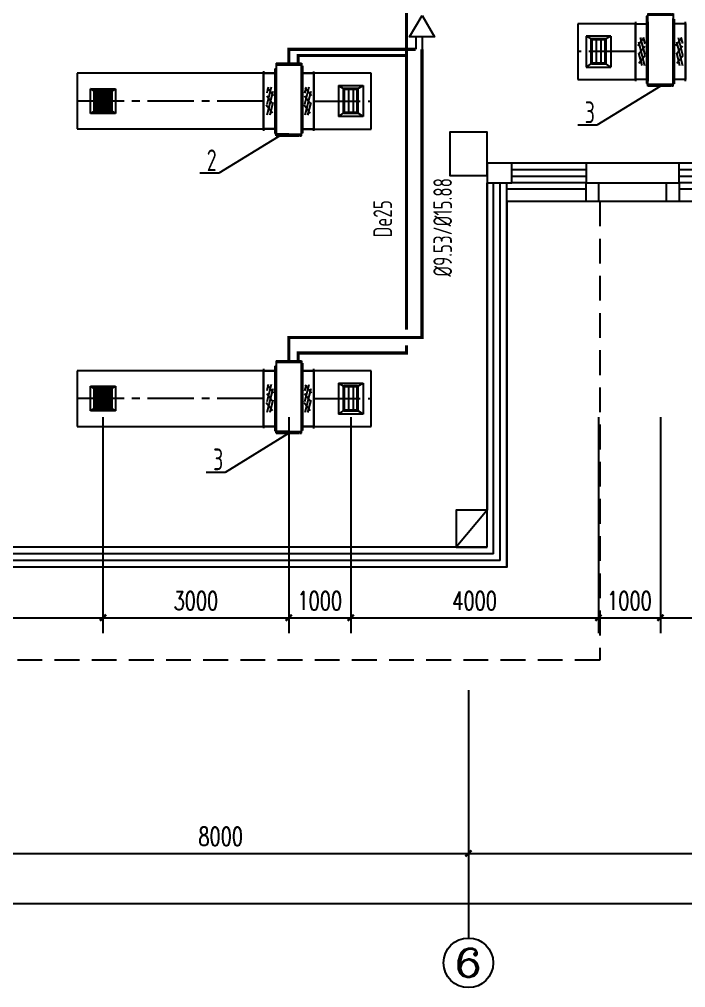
# Model space of a CAD drawing. Extents: x 1738143 to 1822243, y -608375 to -303375.
# Drawn here: x 1785486 to 1796243, y -535337 to -519715 of the extents above; entities that cross this region are included whole.
import ezdxf
from ezdxf.enums import TextEntityAlignment as Align

# ---------------------------------------------------------------- set-up
doc = ezdxf.new("R2010")
doc.units = 0
doc.header["$LTSCALE"] = 1000
doc.header["$MEASUREMENT"] = 0
doc.linetypes.add('_DASH', pattern=[0.6, 0.4, -0.2])
doc.linetypes.add('CENTER2', pattern=[1.125, 0.75, -0.125, 0.125, -0.125])
for name, color, linetype in [('AXIS', 3, 'Continuous'), ('AXIS_TEXT', 7, 'Continuous'), ('COLUMN', 9, 'Continuous'), ('CURTWALL', 4, 'Continuous'), ('DUCT-排风风口', 7, 'Continuous'), ('DUCT-送风中心线', 5, 'CENTER2'), ('DUCT-送风法兰', 2, 'Continuous'), ('DUCT-送风管', 4, 'Continuous'), ('DUCT-送风管端线', 2, 'Continuous'), ('DUCT-送风阀门', 7, 'Continuous'), ('PIPE-空冷凝水', 150, 'CENTER2'), ('PUB_DIM', 3, 'Continuous'), ('TH_DIM', 3, 'Continuous'), ('TH_TEXT', 7, 'Continuous'), ('VRV-EQUIP', 7, 'Continuous'), ('VRV-PIPE', 1, 'Continuous'), ('VRV-配件', 1, 'Continuous'), ('WALL', 9, 'Continuous'), ('WINDOW', 4, 'Continuous'), ('采暖', 7, 'Continuous')]:
    doc.layers.add(name, color=color, linetype=linetype)
doc.styles.add('_TCH_AXIS', font='COMPLEX', dxfattribs={"bigfont": 'GBCBIG'})
doc.styles.add('_TCH_DIM_T3', font='SIMPLEX', dxfattribs={"width": 0.705882, "bigfont": 'GBCBIG'})
doc.styles.add('COMPLEX', font='COMPLEX')
doc.styles.add('TSSD_Rein', font='Tssdeng.shx', dxfattribs={"width": 0.7, "bigfont": 'hztxt.shx'})
doc.dimstyles.new('_TCH_ARCH&&100', dxfattribs={"dimtxt": 297.5, "dimasz": 100, "dimexe": 250, "dimexo": 300, "dimgap": 126.25, "dimtad": 1, "dimdec": 0, "dimzin": 0, "dimdsep": 46, "dimtxsty": '_TCH_DIM_T3', "dimblk": 'ARCHTICK', "dimcen": 0.09, "dimclrt": 7, "dimazin": 2, "dimtfac": 1, "dimtdec": 0, "dimtix": 1, "dimtmove": 2, "dimatfit": 3, "dimfxl": 30, "dimtolj": 1, "dimtzin": 0, "dimarcsym": 0})

# ---------------------------------------------------------------- blocks, each defined once
blk = doc.blocks.new('_ArchTick')
at = {"color": 0, "linetype": 'ByBlock', "const_width": 0.4}
blk.add_lwpolyline([(-0.5, -0.5), (0.5, 0.5)], dxfattribs=at)
blk = doc.blocks.new('*D48')
at = {"layer": 'Defpoints', "color": 0, "transparency": 16777216}
for p in [(-2501, -11715), (5499, -11715), (5499, -12732)]:
    blk.add_point(p, dxfattribs=at)
at = {"layer": 'PUB_DIM', "color": 0, "lineweight": -2, "transparency": 16777216}
for p, q in [((-2501, -12015), (-2501, -12982)), ((5499, -12015), (5499, -12982)), ((-2501, -12732), (5499, -12732))]:
    blk.add_line(p, q, dxfattribs=at)
at = {"layer": 'PUB_DIM', "color": 0, "lineweight": -2, "transparency": 16777216, "xscale": 100, "yscale": 100, "zscale": 100, "rotation": 180}
blk.add_blockref('_ArchTick', (-2501, -12732), dxfattribs=at)
at = {"layer": 'PUB_DIM', "color": 0, "lineweight": -2, "transparency": 16777216, "xscale": 100, "yscale": 100, "zscale": 100}
blk.add_blockref('_ArchTick', (5499, -12732), dxfattribs=at)
at = {"layer": 'PUB_DIM', "color": 7, "transparency": 16777216, "insert": (1499, -12457), "char_height": 297.5, "attachment_point": 5, "style": '_TCH_DIM_T3'}
blk.add_mtext('\\A1;8000', dxfattribs=at)
blk = doc.blocks.new('*D49')
at = {"layer": 'Defpoints', "color": 0, "transparency": 16777216}
for p in [(5499, -11715), (13499, -11715), (13499, -12732)]:
    blk.add_point(p, dxfattribs=at)
at = {"layer": 'PUB_DIM', "color": 0, "lineweight": -2, "transparency": 16777216}
for p, q in [((5499, -12015), (5499, -12982)), ((13499, -12015), (13499, -12982)), ((5499, -12732), (13499, -12732))]:
    blk.add_line(p, q, dxfattribs=at)
at = {"layer": 'PUB_DIM', "color": 0, "lineweight": -2, "transparency": 16777216, "xscale": 100, "yscale": 100, "zscale": 100, "rotation": 180}
blk.add_blockref('_ArchTick', (5499, -12732), dxfattribs=at)
at = {"layer": 'PUB_DIM', "color": 0, "lineweight": -2, "transparency": 16777216, "xscale": 100, "yscale": 100, "zscale": 100}
blk.add_blockref('_ArchTick', (13499, -12732), dxfattribs=at)
at = {"layer": 'PUB_DIM', "color": 7, "transparency": 16777216, "insert": (9499, -12457), "char_height": 297.5, "attachment_point": 5, "style": '_TCH_DIM_T3'}
blk.add_mtext('\\A1;8000', dxfattribs=at)
blk = doc.blocks.new('*D52')
at = {"layer": 'Defpoints', "color": 0, "transparency": 16777216}
for p in [(-34921, -12497), (21919, -12497), (21919, -13539)]:
    blk.add_point(p, dxfattribs=at)
at = {"layer": 'PUB_DIM', "color": 0, "lineweight": -2, "transparency": 16777216}
for p, q in [((-34921, -12797), (-34921, -13789)), ((21919, -12797), (21919, -13789)), ((-34921, -13539), (21919, -13539))]:
    blk.add_line(p, q, dxfattribs=at)
at = {"layer": 'PUB_DIM', "color": 0, "lineweight": -2, "transparency": 16777216, "xscale": 100, "yscale": 100, "zscale": 100, "rotation": 180}
blk.add_blockref('_ArchTick', (-34921, -13539), dxfattribs=at)
at = {"layer": 'PUB_DIM', "color": 0, "lineweight": -2, "transparency": 16777216, "xscale": 100, "yscale": 100, "zscale": 100}
blk.add_blockref('_ArchTick', (21919, -13539), dxfattribs=at)
at = {"layer": 'PUB_DIM', "color": 7, "transparency": 16777216, "insert": (-6501, -13264), "char_height": 297.5, "attachment_point": 5, "style": '_TCH_DIM_T3'}
blk.add_mtext('\\A1;56840', dxfattribs=at)
blk = doc.blocks.new('*D195')
at = {"layer": 'Defpoints', "color": 0, "transparency": 16777216}
for p in [(-2501, -11715), (5499, -11715), (5499, -12732)]:
    blk.add_point(p, dxfattribs=at)
at = {"layer": 'PUB_DIM', "color": 0, "lineweight": -2, "transparency": 16777216}
for p, q in [((-2501, -12015), (-2501, -12982)), ((5499, -12015), (5499, -12982)), ((-2501, -12732), (5499, -12732))]:
    blk.add_line(p, q, dxfattribs=at)
at = {"layer": 'PUB_DIM', "color": 0, "lineweight": -2, "transparency": 16777216, "xscale": 100, "yscale": 100, "zscale": 100, "rotation": 180}
blk.add_blockref('_ArchTick', (-2501, -12732), dxfattribs=at)
at = {"layer": 'PUB_DIM', "color": 0, "lineweight": -2, "transparency": 16777216, "xscale": 100, "yscale": 100, "zscale": 100}
blk.add_blockref('_ArchTick', (5499, -12732), dxfattribs=at)
at = {"layer": 'PUB_DIM', "color": 7, "transparency": 16777216, "insert": (1499, -12457), "char_height": 297.5, "attachment_point": 5, "style": '_TCH_DIM_T3'}
blk.add_mtext('\\A1;8000', dxfattribs=at)
blk = doc.blocks.new('*D196')
at = {"layer": 'Defpoints', "color": 0, "transparency": 16777216}
for p in [(5499, -11715), (13499, -11715), (13499, -12732)]:
    blk.add_point(p, dxfattribs=at)
at = {"layer": 'PUB_DIM', "color": 0, "lineweight": -2, "transparency": 16777216}
for p, q in [((5499, -12015), (5499, -12982)), ((13499, -12015), (13499, -12982)), ((5499, -12732), (13499, -12732))]:
    blk.add_line(p, q, dxfattribs=at)
at = {"layer": 'PUB_DIM', "color": 0, "lineweight": -2, "transparency": 16777216, "xscale": 100, "yscale": 100, "zscale": 100, "rotation": 180}
blk.add_blockref('_ArchTick', (5499, -12732), dxfattribs=at)
at = {"layer": 'PUB_DIM', "color": 0, "lineweight": -2, "transparency": 16777216, "xscale": 100, "yscale": 100, "zscale": 100}
blk.add_blockref('_ArchTick', (13499, -12732), dxfattribs=at)
at = {"layer": 'PUB_DIM', "color": 7, "transparency": 16777216, "insert": (9499, -12457), "char_height": 297.5, "attachment_point": 5, "style": '_TCH_DIM_T3'}
blk.add_mtext('\\A1;8000', dxfattribs=at)
blk = doc.blocks.new('*D199')
at = {"layer": 'Defpoints', "color": 0, "transparency": 16777216}
for p in [(-34921, -12497), (21919, -12497), (21919, -13539)]:
    blk.add_point(p, dxfattribs=at)
at = {"layer": 'PUB_DIM', "color": 0, "lineweight": -2, "transparency": 16777216}
for p, q in [((-34921, -12797), (-34921, -13789)), ((21919, -12797), (21919, -13789)), ((-34921, -13539), (21919, -13539))]:
    blk.add_line(p, q, dxfattribs=at)
at = {"layer": 'PUB_DIM', "color": 0, "lineweight": -2, "transparency": 16777216, "xscale": 100, "yscale": 100, "zscale": 100, "rotation": 180}
blk.add_blockref('_ArchTick', (-34921, -13539), dxfattribs=at)
at = {"layer": 'PUB_DIM', "color": 0, "lineweight": -2, "transparency": 16777216, "xscale": 100, "yscale": 100, "zscale": 100}
blk.add_blockref('_ArchTick', (21919, -13539), dxfattribs=at)
at = {"layer": 'PUB_DIM', "color": 7, "transparency": 16777216, "insert": (-6501, -13264), "char_height": 297.5, "attachment_point": 5, "style": '_TCH_DIM_T3'}
blk.add_mtext('\\A1;56840', dxfattribs=at)
blk = doc.blocks.new('*D342')
at = {"layer": 'Defpoints', "color": 0, "transparency": 16777216}
for p in [(-2501, -11715), (5499, -11715), (5499, -12732)]:
    blk.add_point(p, dxfattribs=at)
at = {"layer": 'PUB_DIM', "color": 0, "lineweight": -2, "transparency": 16777216}
for p, q in [((-2501, -12015), (-2501, -12982)), ((5499, -12015), (5499, -12982)), ((-2501, -12732), (5499, -12732))]:
    blk.add_line(p, q, dxfattribs=at)
at = {"layer": 'PUB_DIM', "color": 0, "lineweight": -2, "transparency": 16777216, "xscale": 100, "yscale": 100, "zscale": 100, "rotation": 180}
blk.add_blockref('_ArchTick', (-2501, -12732), dxfattribs=at)
at = {"layer": 'PUB_DIM', "color": 0, "lineweight": -2, "transparency": 16777216, "xscale": 100, "yscale": 100, "zscale": 100}
blk.add_blockref('_ArchTick', (5499, -12732), dxfattribs=at)
at = {"layer": 'PUB_DIM', "color": 7, "transparency": 16777216, "insert": (1499, -12457), "char_height": 297.5, "attachment_point": 5, "style": '_TCH_DIM_T3'}
blk.add_mtext('\\A1;8000', dxfattribs=at)
blk = doc.blocks.new('*D343')
at = {"layer": 'Defpoints', "color": 0, "transparency": 16777216}
for p in [(5499, -11715), (13499, -11715), (13499, -12732)]:
    blk.add_point(p, dxfattribs=at)
at = {"layer": 'PUB_DIM', "color": 0, "lineweight": -2, "transparency": 16777216}
for p, q in [((5499, -12015), (5499, -12982)), ((13499, -12015), (13499, -12982)), ((5499, -12732), (13499, -12732))]:
    blk.add_line(p, q, dxfattribs=at)
at = {"layer": 'PUB_DIM', "color": 0, "lineweight": -2, "transparency": 16777216, "xscale": 100, "yscale": 100, "zscale": 100, "rotation": 180}
blk.add_blockref('_ArchTick', (5499, -12732), dxfattribs=at)
at = {"layer": 'PUB_DIM', "color": 0, "lineweight": -2, "transparency": 16777216, "xscale": 100, "yscale": 100, "zscale": 100}
blk.add_blockref('_ArchTick', (13499, -12732), dxfattribs=at)
at = {"layer": 'PUB_DIM', "color": 7, "transparency": 16777216, "insert": (9499, -12457), "char_height": 297.5, "attachment_point": 5, "style": '_TCH_DIM_T3'}
blk.add_mtext('\\A1;8000', dxfattribs=at)
blk = doc.blocks.new('*D346')
at = {"layer": 'Defpoints', "color": 0, "transparency": 16777216}
for p in [(-34921, -12497), (21919, -12497), (21919, -13539)]:
    blk.add_point(p, dxfattribs=at)
at = {"layer": 'PUB_DIM', "color": 0, "lineweight": -2, "transparency": 16777216}
for p, q in [((-34921, -12797), (-34921, -13789)), ((21919, -12797), (21919, -13789)), ((-34921, -13539), (21919, -13539))]:
    blk.add_line(p, q, dxfattribs=at)
at = {"layer": 'PUB_DIM', "color": 0, "lineweight": -2, "transparency": 16777216, "xscale": 100, "yscale": 100, "zscale": 100, "rotation": 180}
blk.add_blockref('_ArchTick', (-34921, -13539), dxfattribs=at)
at = {"layer": 'PUB_DIM', "color": 0, "lineweight": -2, "transparency": 16777216, "xscale": 100, "yscale": 100, "zscale": 100}
blk.add_blockref('_ArchTick', (21919, -13539), dxfattribs=at)
at = {"layer": 'PUB_DIM', "color": 7, "transparency": 16777216, "insert": (-6501, -13264), "char_height": 297.5, "attachment_point": 5, "style": '_TCH_DIM_T3'}
blk.add_mtext('\\A1;56840', dxfattribs=at)
blk = doc.blocks.new('_FZHK')
blk.add_lwpolyline([(-0.5, -0.5), (0.5, -0.5), (0.5, 0.5), (-0.5, 0.5)], close=True)
blk = doc.blocks.new('$WINLIB2D$00000001')
at = {"color": 0}
for points in [[(-0.5, 0.5), (-0.5, -0.5)], [(-0.5, 0.5), (0.5, 0.5)], [(0.5, -0.5), (0.5, 0.5)], [(0.5, 0.167), (-0.5, 0.167)], [(0.5, -0.167), (-0.5, -0.167)], [(-0.5, -0.5), (0.5, -0.5)]]:
    blk.add_lwpolyline(points, dxfattribs=at)
blk = doc.blocks.new('*D576')
at = {"layer": 'Defpoints', "color": 0, "transparency": 16777216}
for p in [(-2501, -11715), (5499, -11715), (5499, -12732)]:
    blk.add_point(p, dxfattribs=at)
at = {"layer": 'PUB_DIM', "color": 0, "lineweight": -2, "transparency": 16777216}
for p, q in [((-2501, -12015), (-2501, -12982)), ((5499, -12015), (5499, -12982)), ((-2501, -12732), (5499, -12732))]:
    blk.add_line(p, q, dxfattribs=at)
at = {"layer": 'PUB_DIM', "color": 0, "lineweight": -2, "transparency": 16777216, "xscale": 100, "yscale": 100, "zscale": 100, "rotation": 180}
blk.add_blockref('_ArchTick', (-2501, -12732), dxfattribs=at)
at = {"layer": 'PUB_DIM', "color": 0, "lineweight": -2, "transparency": 16777216, "xscale": 100, "yscale": 100, "zscale": 100}
blk.add_blockref('_ArchTick', (5499, -12732), dxfattribs=at)
at = {"layer": 'PUB_DIM', "color": 7, "transparency": 16777216, "insert": (1499, -12457), "char_height": 297.5, "attachment_point": 5, "style": '_TCH_DIM_T3'}
blk.add_mtext('\\A1;8000', dxfattribs=at)
blk = doc.blocks.new('*D577')
at = {"layer": 'Defpoints', "color": 0, "transparency": 16777216}
for p in [(5499, -11715), (13499, -11715), (13499, -12732)]:
    blk.add_point(p, dxfattribs=at)
at = {"layer": 'PUB_DIM', "color": 0, "lineweight": -2, "transparency": 16777216}
for p, q in [((5499, -12015), (5499, -12982)), ((13499, -12015), (13499, -12982)), ((5499, -12732), (13499, -12732))]:
    blk.add_line(p, q, dxfattribs=at)
at = {"layer": 'PUB_DIM', "color": 0, "lineweight": -2, "transparency": 16777216, "xscale": 100, "yscale": 100, "zscale": 100, "rotation": 180}
blk.add_blockref('_ArchTick', (5499, -12732), dxfattribs=at)
at = {"layer": 'PUB_DIM', "color": 0, "lineweight": -2, "transparency": 16777216, "xscale": 100, "yscale": 100, "zscale": 100}
blk.add_blockref('_ArchTick', (13499, -12732), dxfattribs=at)
at = {"layer": 'PUB_DIM', "color": 7, "transparency": 16777216, "insert": (9499, -12457), "char_height": 297.5, "attachment_point": 5, "style": '_TCH_DIM_T3'}
blk.add_mtext('\\A1;8000', dxfattribs=at)
blk = doc.blocks.new('*D580')
at = {"layer": 'Defpoints', "color": 0, "transparency": 16777216}
for p in [(-34921, -12497), (21919, -12497), (21919, -13539)]:
    blk.add_point(p, dxfattribs=at)
at = {"layer": 'PUB_DIM', "color": 0, "lineweight": -2, "transparency": 16777216}
for p, q in [((-34921, -12797), (-34921, -13789)), ((21919, -12797), (21919, -13789)), ((-34921, -13539), (21919, -13539))]:
    blk.add_line(p, q, dxfattribs=at)
at = {"layer": 'PUB_DIM', "color": 0, "lineweight": -2, "transparency": 16777216, "xscale": 100, "yscale": 100, "zscale": 100, "rotation": 180}
blk.add_blockref('_ArchTick', (-34921, -13539), dxfattribs=at)
at = {"layer": 'PUB_DIM', "color": 0, "lineweight": -2, "transparency": 16777216, "xscale": 100, "yscale": 100, "zscale": 100}
blk.add_blockref('_ArchTick', (21919, -13539), dxfattribs=at)
at = {"layer": 'PUB_DIM', "color": 7, "transparency": 16777216, "insert": (-6501, -13264), "char_height": 297.5, "attachment_point": 5, "style": '_TCH_DIM_T3'}
blk.add_mtext('\\A1;56840', dxfattribs=at)
blk = doc.blocks.new('_AXISO')
blk.add_circle((0, 0), 0.5)
at = {"layer": 'AXIS_TEXT', "style": 'COMPLEX', "width": 1.041667}
blk.add_attdef('A', text='', height=0.56, dxfattribs=at).set_placement((-0.25, -0.28), (0.25, -0.28), align=Align.FIT)
blk = doc.blocks.new('*D747')
at = {"layer": 'Defpoints', "color": 0, "transparency": 16777216}
for p in [(1782836, -525833), (1786836, -525833), (1786836, -529369)]:
    blk.add_point(p, dxfattribs=at)
at = {"layer": 'TH_DIM', "color": 0, "lineweight": -2, "transparency": 16777216}
for p, q in [((1782836, -526133), (1782836, -529619)), ((1786836, -526133), (1786836, -529619)), ((1782836, -529369), (1786836, -529369))]:
    blk.add_line(p, q, dxfattribs=at)
at = {"layer": 'TH_DIM', "color": 0, "lineweight": -2, "transparency": 16777216, "xscale": 100, "yscale": 100, "zscale": 100, "rotation": 180}
blk.add_blockref('_ArchTick', (1782836, -529369), dxfattribs=at)
at = {"layer": 'TH_DIM', "color": 0, "lineweight": -2, "transparency": 16777216, "xscale": 100, "yscale": 100, "zscale": 100}
blk.add_blockref('_ArchTick', (1786836, -529369), dxfattribs=at)
at = {"layer": 'TH_DIM', "color": 7, "transparency": 16777216, "insert": (1784836, -529094), "char_height": 297.5, "attachment_point": 5, "style": '_TCH_DIM_T3'}
blk.add_mtext('\\A1;4000', dxfattribs=at)
blk = doc.blocks.new('*D748')
at = {"layer": 'Defpoints', "color": 0, "transparency": 16777216}
for p in [(1786836, -525833), (1789836, -525833), (1789836, -529369)]:
    blk.add_point(p, dxfattribs=at)
at = {"layer": 'TH_DIM', "color": 0, "lineweight": -2, "transparency": 16777216}
for p, q in [((1786836, -526133), (1786836, -529619)), ((1789836, -526133), (1789836, -529619)), ((1786836, -529369), (1789836, -529369))]:
    blk.add_line(p, q, dxfattribs=at)
at = {"layer": 'TH_DIM', "color": 0, "lineweight": -2, "transparency": 16777216, "xscale": 100, "yscale": 100, "zscale": 100, "rotation": 180}
blk.add_blockref('_ArchTick', (1786836, -529369), dxfattribs=at)
at = {"layer": 'TH_DIM', "color": 0, "lineweight": -2, "transparency": 16777216, "xscale": 100, "yscale": 100, "zscale": 100}
blk.add_blockref('_ArchTick', (1789836, -529369), dxfattribs=at)
at = {"layer": 'TH_DIM', "color": 7, "transparency": 16777216, "insert": (1788336, -529094), "char_height": 297.5, "attachment_point": 5, "style": '_TCH_DIM_T3'}
blk.add_mtext('\\A1;3000', dxfattribs=at)
blk = doc.blocks.new('*D749')
at = {"layer": 'Defpoints', "color": 0, "transparency": 16777216}
for p in [(1789836, -525833), (1790836, -525833), (1790836, -529369)]:
    blk.add_point(p, dxfattribs=at)
at = {"layer": 'TH_DIM', "color": 0, "lineweight": -2, "transparency": 16777216}
for p, q in [((1789836, -526133), (1789836, -529619)), ((1790836, -526133), (1790836, -529619)), ((1789836, -529369), (1790836, -529369))]:
    blk.add_line(p, q, dxfattribs=at)
at = {"layer": 'TH_DIM', "color": 0, "lineweight": -2, "transparency": 16777216, "xscale": 100, "yscale": 100, "zscale": 100, "rotation": 180}
blk.add_blockref('_ArchTick', (1789836, -529369), dxfattribs=at)
at = {"layer": 'TH_DIM', "color": 0, "lineweight": -2, "transparency": 16777216, "xscale": 100, "yscale": 100, "zscale": 100}
blk.add_blockref('_ArchTick', (1790836, -529369), dxfattribs=at)
at = {"layer": 'TH_DIM', "color": 7, "transparency": 16777216, "insert": (1790336, -529094), "char_height": 297.5, "attachment_point": 5, "style": '_TCH_DIM_T3'}
blk.add_mtext('\\A1;1000', dxfattribs=at)
blk = doc.blocks.new('*D750')
at = {"layer": 'Defpoints', "color": 0, "transparency": 16777216}
for p in [(1790836, -525833), (1794836, -525833), (1794836, -529369)]:
    blk.add_point(p, dxfattribs=at)
at = {"layer": 'TH_DIM', "color": 0, "lineweight": -2, "transparency": 16777216}
for p, q in [((1790836, -526133), (1790836, -529619)), ((1794836, -526133), (1794836, -529619)), ((1790836, -529369), (1794836, -529369))]:
    blk.add_line(p, q, dxfattribs=at)
at = {"layer": 'TH_DIM', "color": 0, "lineweight": -2, "transparency": 16777216, "xscale": 100, "yscale": 100, "zscale": 100, "rotation": 180}
blk.add_blockref('_ArchTick', (1790836, -529369), dxfattribs=at)
at = {"layer": 'TH_DIM', "color": 0, "lineweight": -2, "transparency": 16777216, "xscale": 100, "yscale": 100, "zscale": 100}
blk.add_blockref('_ArchTick', (1794836, -529369), dxfattribs=at)
at = {"layer": 'TH_DIM', "color": 7, "transparency": 16777216, "insert": (1792836, -529094), "char_height": 297.5, "attachment_point": 5, "style": '_TCH_DIM_T3'}
blk.add_mtext('\\A1;4000', dxfattribs=at)
blk = doc.blocks.new('*D751')
at = {"layer": 'Defpoints', "color": 0, "transparency": 16777216}
for p in [(1794836, -525833), (1795836, -525833), (1795836, -529369)]:
    blk.add_point(p, dxfattribs=at)
at = {"layer": 'TH_DIM', "color": 0, "lineweight": -2, "transparency": 16777216}
for p, q in [((1794836, -526133), (1794836, -529619)), ((1795836, -526133), (1795836, -529619)), ((1794836, -529369), (1795836, -529369))]:
    blk.add_line(p, q, dxfattribs=at)
at = {"layer": 'TH_DIM', "color": 0, "lineweight": -2, "transparency": 16777216, "xscale": 100, "yscale": 100, "zscale": 100, "rotation": 180}
blk.add_blockref('_ArchTick', (1794836, -529369), dxfattribs=at)
at = {"layer": 'TH_DIM', "color": 0, "lineweight": -2, "transparency": 16777216, "xscale": 100, "yscale": 100, "zscale": 100}
blk.add_blockref('_ArchTick', (1795836, -529369), dxfattribs=at)
at = {"layer": 'TH_DIM', "color": 7, "transparency": 16777216, "insert": (1795336, -529094), "char_height": 297.5, "attachment_point": 5, "style": '_TCH_DIM_T3'}
blk.add_mtext('\\A1;1000', dxfattribs=at)
blk = doc.blocks.new('*D752')
at = {"layer": 'Defpoints', "color": 0, "transparency": 16777216}
for p in [(1795836, -525833), (1798836, -525833), (1798836, -529369)]:
    blk.add_point(p, dxfattribs=at)
at = {"layer": 'TH_DIM', "color": 0, "lineweight": -2, "transparency": 16777216}
for p, q in [((1795836, -526133), (1795836, -529619)), ((1798836, -526133), (1798836, -529619)), ((1795836, -529369), (1798836, -529369))]:
    blk.add_line(p, q, dxfattribs=at)
at = {"layer": 'TH_DIM', "color": 0, "lineweight": -2, "transparency": 16777216, "xscale": 100, "yscale": 100, "zscale": 100, "rotation": 180}
blk.add_blockref('_ArchTick', (1795836, -529369), dxfattribs=at)
at = {"layer": 'TH_DIM', "color": 0, "lineweight": -2, "transparency": 16777216, "xscale": 100, "yscale": 100, "zscale": 100}
blk.add_blockref('_ArchTick', (1798836, -529369), dxfattribs=at)
at = {"layer": 'TH_DIM', "color": 7, "transparency": 16777216, "insert": (1797336, -529094), "char_height": 297.5, "attachment_point": 5, "style": '_TCH_DIM_T3'}
blk.add_mtext('\\A1;3000', dxfattribs=at)
blk = doc.blocks.new('$风口$00000108')
for p, q in [((-250, 135), (-190, 75)), ((-250, -135), (-250, 135)), ((250, 135), (200, 75)), ((250, 135), (250, -135)), ((200, 25), (-190, 25)), ((-250, -135), (-190, -75)), ((200, -25), (-190, -25)), ((200, -75), (250, -135)), ((250, -135), (-250, -135))]:
    blk.add_line(p, q)
at = {"linetype": 'Continuous'}
blk.add_line((250, 135), (-250, 135), dxfattribs=at)
at = {"lineweight": 40}
for p, q in [((-190, 75), (200, 75)), ((-190, -75), (-190, 75)), ((200, 75), (200, -75)), ((-190, -75), (200, -75))]:
    blk.add_line(p, q, dxfattribs=at)
blk = doc.blocks.new('$风口$00000138')
for p, q in [((-195, 130), (195, 130)), ((-195, -130), (-195, 130)), ((-160, 95), (-195, 130)), ((160, 95), (195, 130)), ((195, 130), (195, -130)), ((160, 95), (-160, 95)), ((160, -95), (160, 95)), ((-160, -95), (-195, -130)), ((-160, -95), (160, -95)), ((160, -95), (195, -130)), ((195, -130), (-195, -130))]:
    blk.add_line(p, q)
at = {"lineweight": 40}
blk.add_line((-160, 95), (-160, -95), dxfattribs=at)
at = {"lineweight": -3}
for p, q in [((-140, 68.5), (-160, 68.5)), ((-160, 64), (-140, 64)), ((-140, 42), (-160, 42)), ((-160, 37.5), (-140, 37.5)), ((-140, 15.5), (-160, 15.5)), ((-160, 11), (-140, 11)), ((-140, -95), (-140, 95)), ((-135, 95), (-135, -95)), ((-115, 68.5), (-135, 68.5)), ((-135, 64), (-115, 64)), ((-115, 42), (-135, 42)), ((-135, 37.5), (-115, 37.5)), ((-115, 15.5), (-135, 15.5)), ((-135, 11), (-115, 11)), ((-115, -95), (-115, 95)), ((-110, 95), (-110, -95)), ((-90, 68.5), (-110, 68.5)), ((-110, 64), (-90, 64)), ((-90, 42), (-110, 42)), ((-110, 37.5), (-90, 37.5)), ((-90, 15.5), (-110, 15.5)), ((-110, 11), (-90, 11)), ((-90, -95), (-90, 95)), ((-85, 95), (-85, -95)), ((-65, 68.5), (-85, 68.5)), ((-85, 64), (-65, 64)), ((-65, 42), (-85, 42)), ((-85, 37.5), (-65, 37.5)), ((-65, 15.5), (-85, 15.5)), ((-85, 11), (-65, 11)), ((-65, -95), (-65, 95)), ((-60, 95), (-60, -95)), ((-40, 68.5), (-60, 68.5)), ((-60, 64), (-40, 64)), ((-40, 42), (-60, 42)), ((-60, 37.5), (-40, 37.5)), ((-40, 15.5), (-60, 15.5)), ((-60, 11), (-40, 11)), ((-40, -95), (-40, 95)), ((-35, 95), (-35, -95)), ((-15, 68.5), (-35, 68.5)), ((-35, 64), (-15, 64)), ((-15, 42), (-35, 42)), ((-35, 37.5), (-15, 37.5)), ((-15, 15.5), (-35, 15.5)), ((-35, 11), (-15, 11)), ((-15, -95), (-15, 95)), ((-10, 95), (-10, -95)), ((10, 68.5), (-10, 68.5)), ((-10, 64), (10, 64)), ((10, 42), (-10, 42)), ((-10, 37.5), (10, 37.5)), ((10, 15.5), (-10, 15.5)), ((-10, 11), (10, 11)), ((10, -95), (10, 95)), ((15, 95), (15, -95)), ((35, 68.5), (15, 68.5)), ((15, 64), (35, 64)), ((35, 42), (15, 42)), ((15, 37.5), (35, 37.5)), ((35, 15.5), (15, 15.5)), ((15, 11), (35, 11)), ((35, -95), (35, 95)), ((40, 95), (40, -95)), ((60, 68.5), (40, 68.5)), ((40, 64), (60, 64)), ((60, 42), (40, 42)), ((40, 37.5), (60, 37.5)), ((60, 15.5), (40, 15.5)), ((40, 11), (60, 11)), ((60, -95), (60, 95)), ((65, 95), (65, -95)), ((85, 68.5), (65, 68.5)), ((65, 64), (85, 64)), ((85, 42), (65, 42)), ((65, 37.5), (85, 37.5)), ((85, 15.5), (65, 15.5)), ((65, 11), (85, 11)), ((85, -95), (85, 95)), ((90, 95), (90, -95)), ((110, 68.5), (90, 68.5)), ((90, 64), (110, 64)), ((110, 42), (90, 42)), ((90, 37.5), (110, 37.5)), ((110, 15.5), (90, 15.5)), ((90, 11), (110, 11)), ((110, -95), (110, 95)), ((115, 95), (115, -95)), ((135, 68.5), (115, 68.5)), ((115, 64), (135, 64)), ((135, 42), (115, 42)), ((115, 37.5), (135, 37.5)), ((135, 15.5), (115, 15.5)), ((115, 11), (135, 11)), ((135, -95), (135, 95)), ((140, 95), (140, -95)), ((160, 68.5), (140, 68.5)), ((140, 64), (160, 64)), ((160, 42), (140, 42)), ((140, 37.5), (160, 37.5)), ((160, 15.5), (140, 15.5)), ((140, 11), (160, 11)), ((-140, -11), (-160, -11)), ((-160, -15.5), (-140, -15.5)), ((-140, -37.5), (-160, -37.5)), ((-160, -42), (-140, -42)), ((-140, -64), (-160, -64)), ((-160, -68.5), (-140, -68.5)), ((-115, -11), (-135, -11)), ((-135, -15.5), (-115, -15.5)), ((-115, -37.5), (-135, -37.5)), ((-135, -42), (-115, -42)), ((-115, -64), (-135, -64)), ((-135, -68.5), (-115, -68.5)), ((-90, -11), (-110, -11)), ((-110, -15.5), (-90, -15.5)), ((-90, -37.5), (-110, -37.5)), ((-110, -42), (-90, -42)), ((-90, -64), (-110, -64)), ((-110, -68.5), (-90, -68.5)), ((-65, -11), (-85, -11)), ((-85, -15.5), (-65, -15.5)), ((-65, -37.5), (-85, -37.5)), ((-85, -42), (-65, -42)), ((-65, -64), (-85, -64)), ((-85, -68.5), (-65, -68.5)), ((-40, -11), (-60, -11)), ((-60, -15.5), (-40, -15.5)), ((-40, -37.5), (-60, -37.5)), ((-60, -42), (-40, -42)), ((-40, -64), (-60, -64)), ((-60, -68.5), (-40, -68.5)), ((-15, -11), (-35, -11)), ((-35, -15.5), (-15, -15.5)), ((-15, -37.5), (-35, -37.5)), ((-35, -42), (-15, -42)), ((-15, -64), (-35, -64)), ((-35, -68.5), (-15, -68.5)), ((10, -11), (-10, -11)), ((-10, -15.5), (10, -15.5)), ((10, -37.5), (-10, -37.5)), ((-10, -42), (10, -42)), ((10, -64), (-10, -64)), ((-10, -68.5), (10, -68.5)), ((35, -11), (15, -11)), ((15, -15.5), (35, -15.5)), ((35, -37.5), (15, -37.5)), ((15, -42), (35, -42)), ((35, -64), (15, -64)), ((15, -68.5), (35, -68.5)), ((60, -11), (40, -11)), ((40, -15.5), (60, -15.5)), ((60, -37.5), (40, -37.5)), ((40, -42), (60, -42)), ((60, -64), (40, -64)), ((40, -68.5), (60, -68.5)), ((85, -11), (65, -11)), ((65, -15.5), (85, -15.5)), ((85, -37.5), (65, -37.5)), ((65, -42), (85, -42)), ((85, -64), (65, -64)), ((65, -68.5), (85, -68.5)), ((110, -11), (90, -11)), ((90, -15.5), (110, -15.5)), ((110, -37.5), (90, -37.5)), ((90, -42), (110, -42)), ((110, -64), (90, -64)), ((90, -68.5), (110, -68.5)), ((135, -11), (115, -11)), ((115, -15.5), (135, -15.5)), ((135, -37.5), (115, -37.5)), ((115, -42), (135, -42)), ((135, -64), (115, -64)), ((115, -68.5), (135, -68.5)), ((160, -11), (140, -11)), ((140, -15.5), (160, -15.5)), ((160, -37.5), (140, -37.5)), ((140, -42), (160, -42)), ((160, -64), (140, -64)), ((140, -68.5), (160, -68.5))]:
    blk.add_line(p, q, dxfattribs=at)
blk = doc.blocks.new('$VRV_海信日立$00000013')
for p, q in [((-450, 135), (-430, 135)), ((-450, 135), (-450, 118.25)), ((-443.5, 118.25), (-450, 118.25)), ((-443.5, 111.75), (-450, 111.75)), ((-450, 111.75), (-450, -111.75)), ((-443.5, 118.25), (-443.5, 121.5)), ((-443.5, 108.5), (-443.5, 111.75)), ((-436.5, 121.5), (-436.5, 108.5)), ((-430, 135), (-430, -135)), ((-429.6, 134.6), (-430, 134.6)), ((-430, -0.5), (-430, 134.6)), ((-429.6, 135), (-429.6, 134.6)), ((-429.6, 135), (389, 135)), ((-429, 135.5), (-429, 135)), ((389, 135.5), (-429, 135.5)), ((389, 135), (-429, 135)), ((382, 147.5), (-422, 147.5)), ((-422, 147.5), (-422, 135.5)), ((375, 135.5), (375, 135)), ((382, 147.5), (382, 135.5)), ((389, 135.5), (389, 135)), ((389, 134.6), (389, 135)), ((430, 134.6), (389, 134.6)), ((430, 134.6), (429.6, 134.6)), ((430, 135), (430, -135)), ((450, 135), (430, 135)), ((430, 134.6), (430, -6.5)), ((436.5, 121.5), (436.5, 108.5)), ((443.5, 118.25), (443.5, 121.5)), ((443.5, 118.25), (450, 118.25)), ((443.5, 111.75), (450, 111.75)), ((443.5, 108.5), (443.5, 111.75)), ((450, 135), (450, 118.25)), ((450, 111.75), (450, -111.75)), ((430, -46.617211), (430, -74.743728)), ((430, -84.256272), (430, -135)), ((-443.5, -111.75), (-450, -111.75)), ((-450, -118.25), (-450, -135)), ((-443.5, -118.25), (-450, -118.25)), ((-450, -135), (-430, -135)), ((-443.5, -108.5), (-443.5, -111.75)), ((-443.5, -118.25), (-443.5, -121.5)), ((-436.5, -121.5), (-436.5, -108.5)), ((-430, -134.6), (-429.6, -134.6)), ((-429.6, -134.6), (-429.6, -135)), ((-429.6, -135), (-425, -135)), ((-425, -135), (425.014933, -135)), ((-425, -135.5), (-425, -135)), ((-425, -135.5), (425.014933, -135.5)), ((-418, -147.5), (-418, -135)), ((418, -147.5), (-418, -147.5)), ((418, -135.5), (418, -147.5)), ((425, -135), (425, -135.5)), ((429.6, -135), (425.014933, -135)), ((430, -134.6), (429.6, -134.6)), ((429.6, -134.6), (429.6, -135)), ((450, -135), (430, -135)), ((436.5, -108.5), (436.5, -121.5)), ((443.5, -108.5), (443.5, -111.75)), ((443.5, -111.75), (450, -111.75)), ((443.5, -118.25), (450, -118.25)), ((443.5, -118.25), (443.5, -121.5)), ((450, -118.25), (450, -135))]:
    blk.add_line(p, q)
for centre, start, end in [((-440, 121.5), 90, 180), ((-440, 108.5), 180, 270), ((-440, 121.5), 0, 90), ((-440, 108.5), 270, 0), ((440, 121.5), 90, 180), ((440, 108.5), 180, 270), ((440, 121.5), 0, 90), ((440, 108.5), 270, 0), ((-440, -108.5), 90, 180), ((-440, -121.5), 180, 270), ((-440, -108.5), 0, 90), ((-440, -121.5), 270, 0), ((440, -108.5), 90, 180), ((440, -121.5), 180, 270), ((440, -108.5), 0, 90), ((440, -121.5), 270, 0)]:
    blk.add_arc(centre, 3.5, start, end)
blk = doc.blocks.new('00000589Body')
at = {"color": 0, "linetype": 'ByBlock', "lineweight": -2}
for p, q in [((250, 500), (-250, 500)), ((-250, -500), (-250, 500)), ((250, -500), (250, 500)), ((-250, -500), (250, -500))]:
    blk.add_line(p, q, dxfattribs=at)
at = {"color": 0, "linetype": 'ByBlock'}
for p, q in [((-125, -174), (120, 250)), ((-125, 26), (4, 250)), ((145, 69), (-105, 213)), ((125, -93), (-125, 51)), ((-53, -250), (125, 59)), ((96, -246), (-154, -102)), ((62, -250), (125, -141))]:
    blk.add_line(p, q, dxfattribs=at)
blk = doc.blocks.new('A$C67117B41')
for points in [[(6119.1, -2213.8), (6119.1, -8113.8), (-35120.9, -8113.8), (-35120.9, 20176.2), (-18920.9, 20176.2)], [(7399.1, -2013.8), (6119.1, -2013.8)], [(7599.1, -1913.8), (7599.1, -2213.8), (7399.1, -2213.8), (7399.1, -1913.8)], [(8899.1, -1913.8), (8899.1, -2213.8), (8699.1, -2213.8), (8699.1, -1913.8)], [(10099.1, -2013.8), (8899.1, -2013.8)], [(21719.1, -2213.8), (6119.1, -2213.8)]]:
    blk.add_lwpolyline(points)
at = {"color": 4, "linetype": '_DASH'}
blk.add_lwpolyline([(7619.1, -2213.8), (7619.1, -9613.8), (-37016.9, -9613.8), (-37016.9, -9613.8)], dxfattribs=at)
at = {"layer": 'AXIS'}
blk.add_line((5499.1, -10097.6), (5499.1, -14097.6), dxfattribs=at)
at = {"layer": 'CURTWALL'}
for p, q in [((5799.1, -7793.8), (5799.1, -1913.8)), ((5905.8, -7900.4), (5905.8, -1913.8)), ((6012.5, -8007.1), (6012.5, -1913.8)), ((6119.1, -8113.8), (6119.1, -1913.8)), ((5799.1, -7793.8), (-34800.9, -7793.8)), ((5905.8, -7900.4), (-34907.5, -7900.4)), ((6119.1, -8113.8), (-35120.9, -8113.8)), ((6012.5, -8007.1), (-35014.2, -8007.1))]:
    blk.add_line(p, q, dxfattribs=at)
at = {"layer": 'WALL'}
for p, q in [((6199.1, -1593.8), (5799.1, -1593.8)), ((5799.1, -1593.8), (5799.1, -1913.8)), ((6199.1, -1913.8), (6199.1, -1593.8)), ((8899.1, -1593.8), (7399.1, -1593.8)), ((7399.1, -1593.8), (7399.1, -1913.8)), ((8899.1, -1913.8), (8899.1, -1593.8)), ((5799.1, -1913.8), (6199.1, -1913.8)), ((7399.1, -1913.8), (8899.1, -1913.8))]:
    blk.add_line(p, q, dxfattribs=at)
at = {"layer": 'AXIS'}
ref = blk.add_blockref('_AXISO', (5499.1, -14497.6), dxfattribs=dict(at, xscale=800, yscale=800, zscale=800))
ref.add_attrib('A', '6', dxfattribs={"layer": 'AXIS_TEXT', "height": 452.5, "style": '_TCH_AXIS', "width": 1.5}).set_placement((5272.9, -14723.9), (5725.4, -14723.9), align=Align.FIT)
at = {"layer": 'COLUMN', "rotation": 90}
for p, xscale, yscale, zscale in [((5499.1, -1443.8), 699.9990233504213, 600, 600), ((5549.1, -7493.8), 600, 500, 500)]:
    blk.add_blockref('_FZHK', p, dxfattribs=dict(at, xscale=xscale, yscale=yscale, zscale=zscale))
at = {"layer": 'WINDOW', "xscale": 1200, "yscale": -320, "zscale": 1200, "rotation": 180}
for p in [(6799.1, -1753.8), (9499.1, -1753.8)]:
    blk.add_blockref('$WINLIB2D$00000001', p, dxfattribs=at)
at = {"layer": 'PUB_DIM'}
for p1, p2, distance, picture, middle in [((-2500.9, -11715.2), (5499.1, -11715.2), -1017, '*D48', (1499.1, -12457.2)), ((-2500.9, -11715.2), (5499.1, -11715.2), -1017, '*D195', (1499.1, -12457.2)), ((-2500.9, -11715.2), (5499.1, -11715.2), -1017, '*D342', (1499.1, -12457.2)), ((-2500.9, -11715.2), (5499.1, -11715.2), -1017, '*D576', (1499.1, -12457.2)), ((5499.1, -11715.2), (13499.1, -11715.2), -1017, '*D49', (9499.1, -12457.2)), ((5499.1, -11715.2), (13499.1, -11715.2), -1017, '*D196', (9499.1, -12457.2)), ((5499.1, -11715.2), (13499.1, -11715.2), -1017, '*D343', (9499.1, -12457.2)), ((5499.1, -11715.2), (13499.1, -11715.2), -1017, '*D577', (9499.1, -12457.2)), ((-34920.9, -12496.5), (21919.1, -12496.5), -1042.6, '*D52', (-6500.9, -13264.1)), ((-34920.9, -12496.5), (21919.1, -12496.5), -1042.6, '*D199', (-6500.9, -13264.1)), ((-34920.9, -12496.5), (21919.1, -12496.5), -1042.6, '*D346', (-6500.9, -13264.1)), ((-34920.9, -12496.5), (21919.1, -12496.5), -1042.6, '*D580', (-6500.9, -13264.1))]:
    dim = blk.add_aligned_dim(p1=p1, p2=p2, distance=distance, dimstyle='_TCH_ARCH&&100', dxfattribs=at)
    dim.commit()
    dim.dimension.update_dxf_attribs({"geometry": picture, "text_midpoint": middle})

msp = doc.modelspace()

# ---------------------------------------------------------------- hatches: boundary and pattern name
at = {"layer": 'PIPE-空冷凝水', "linetype": 'CENTER2'}
for points in [[(1789989, -520298.2), (1789964, -520298.2), (1789964, -520273.2)], [(1789989, -520298.2), (1789989, -520273.2), (1789964, -520273.2)], [(1789988.9, -525098.2), (1789963.9, -525098.2), (1789963.9, -525073.2)], [(1789988.9, -525098.2), (1789988.9, -525073.2), (1789963.9, -525073.2)], [(1791736.8, -525098.2), (1791736.8, -525123.2), (1791761.8, -525123.2)], [(1791736.8, -525098.2), (1791761.8, -525098.2), (1791761.8, -525123.2)]]:
    msp.add_hatch(color=256, dxfattribs=at).paths.add_polyline_path(points)
at = {"layer": 'VRV-PIPE', "linetype": 'Continuous'}
for points in [[(1789837.5, -520198.2), (1789812.5, -520198.2), (1789812.5, -520173.2)], [(1789837.5, -520198.2), (1789837.5, -520173.2), (1789812.5, -520173.2)], [(1789837.4, -524848.2), (1789812.4, -524848.2), (1789812.4, -524823.2)], [(1789837.4, -524848.2), (1789837.4, -524823.2), (1789812.4, -524823.2)], [(1791986.8, -524848.2), (1791986.8, -524873.2), (1792011.8, -524873.2)], [(1791986.8, -524848.2), (1792011.8, -524848.2), (1792011.8, -524873.2)]]:
    msp.add_hatch(color=256, dxfattribs=at).paths.add_polyline_path(points)

# ---------------------------------------------------------------- linework, layer by layer
for p, q in [((1795836.4, -520792.2, 2500), (1794810.5, -521423.9, -1899.8)), ((1794810.5, -521423.9, -1899.8), (1794503.2, -521423.9, -1899.8)), ((1789734.4, -521566.2, 2500), (1788708.5, -522197.9, -1899.8)), ((1788708.5, -522197.9, -1899.8), (1788401.2, -522197.9, -1899.8)), ((1789836, -526392.2, 2500), (1788810.1, -527023.9, -1899.8)), ((1788810.1, -527023.9, -1899.8), (1788502.8, -527023.9, -1899.8))]:
    msp.add_line(p, q)
for points in [[(1752436.2, -513558.2), (1752436.2, -511633), (1769036.2, -511633), (1769036.2, -506233.2), (1785036.2, -506233.2), (1785036.2, -497833.2), (1808436.2, -497833.2), (1808836.2, -498333.2), (1808836.2, -521533.2), (1808436.2, -522033.2), (1793036.2, -522033.2), (1793036.2, -527633.2), (1792536.2, -528233.2), (1752436.2, -528233.2), (1752447.2, -500582.6), (1768736.2, -500582.6)], [(1752442.8, -511633), (1769036.2, -511633), (1769036.2, -506233.2), (1785036.2, -506233.2), (1785036.2, -497833.2), (1808436.2, -497833.2), (1808836.2, -498383.2), (1808836.2, -521533.2), (1808436.2, -522033.2), (1793036.2, -522033.2), (1793036.2, -527633.2), (1792536.2, -528233.2), (1752436.2, -528233.2), (1752442.8, -511633)]]:
    msp.add_lwpolyline(points)
at = {"layer": 'DUCT-送风中心线'}
for p, q in [((1795431.4, -520234.5), (1794504.9, -520234.5)), ((1789429.5, -521033.2), (1786418.4, -521033.2)), ((1790240.9, -521034.5), (1791167.4, -521034.5)), ((1789429.5, -525833.2), (1786418.4, -525833.2)), ((1790240.9, -525834.5), (1791167.4, -525834.5))]:
    msp.add_line(p, q, dxfattribs=at)
at = {"layer": 'DUCT-送风法兰'}
for p, q in [((1795431.5, -519754.5), (1795431.5, -520714.5)), ((1795631.7, -519754.5), (1795631.7, -520714.5)), ((1796042.6, -520713.2), (1796042.6, -519753.2)), ((1796242.8, -520713.2), (1796242.8, -519753.2)), ((1789429.6, -520553.2), (1789429.6, -521513.2)), ((1789629.8, -520553.2), (1789629.8, -521513.2)), ((1790040.6, -521514.5), (1790040.6, -520554.5)), ((1790240.8, -521514.5), (1790240.8, -520554.5)), ((1789429.6, -525353.2), (1789429.6, -526313.2)), ((1789629.8, -525353.2), (1789629.8, -526313.2)), ((1790040.6, -526314.5), (1790040.6, -525354.5)), ((1790240.8, -526314.5), (1790240.8, -525354.5))]:
    msp.add_line(p, q, dxfattribs=at)
at = {"layer": 'DUCT-送风管'}
for p, q in [((1795431.4, -519784.5), (1794504.9, -519784.5)), ((1794504.9, -519784.5), (1794504.9, -520684.5)), ((1795431.6, -519784.5), (1795631.6, -519784.5)), ((1796042.7, -519783.2), (1796242.7, -519783.2)), ((1789429.5, -520583.2), (1786418.4, -520583.2)), ((1786418.4, -520583.2), (1786418.4, -521483.2)), ((1789429.7, -520583.2), (1789629.7, -520583.2)), ((1790040.7, -520584.5), (1790240.7, -520584.5)), ((1791167.4, -520584.5), (1790240.9, -520584.5)), ((1791167.4, -521484.5), (1791167.4, -520584.5)), ((1796242.7, -520683.2), (1796042.7, -520683.2)), ((1794504.9, -520684.5), (1795431.4, -520684.5)), ((1795631.6, -520684.5), (1795431.6, -520684.5)), ((1786418.4, -521483.2), (1789429.5, -521483.2)), ((1789629.7, -521483.2), (1789429.7, -521483.2)), ((1790240.7, -521484.5), (1790040.7, -521484.5)), ((1790240.9, -521484.5), (1791167.4, -521484.5)), ((1789429.5, -525383.2), (1786418.4, -525383.2)), ((1786418.4, -525383.2), (1786418.4, -526283.2)), ((1789429.7, -525383.2), (1789629.7, -525383.2)), ((1790040.7, -525384.5), (1790240.7, -525384.5)), ((1791167.4, -525384.5), (1790240.9, -525384.5)), ((1791167.4, -526284.5), (1791167.4, -525384.5)), ((1786418.4, -526283.2), (1789429.5, -526283.2)), ((1789629.7, -526283.2), (1789429.7, -526283.2)), ((1790240.7, -526284.5), (1790040.7, -526284.5)), ((1790240.9, -526284.5), (1791167.4, -526284.5))]:
    msp.add_line(p, q, dxfattribs=at)
at = {"layer": 'DUCT-送风管端线'}
for p, q in [((1795431.4, -520684.5), (1795431.4, -519784.5)), ((1795431.6, -520684.5), (1795431.6, -519784.5)), ((1795631.6, -520684.5), (1795631.6, -519784.5)), ((1796042.7, -520683.2), (1796042.7, -519783.2)), ((1796242.7, -520683.2), (1796242.7, -519783.2)), ((1789429.5, -521483.2), (1789429.5, -520583.2)), ((1789429.7, -521483.2), (1789429.7, -520583.2)), ((1789629.7, -521483.2), (1789629.7, -520583.2)), ((1790040.7, -521484.5), (1790040.7, -520584.5)), ((1790240.7, -521484.5), (1790240.7, -520584.5)), ((1790240.9, -520584.5), (1790240.9, -521484.5)), ((1789429.5, -526283.2), (1789429.5, -525383.2)), ((1789429.7, -526283.2), (1789429.7, -525383.2)), ((1789629.7, -526283.2), (1789629.7, -525383.2)), ((1790040.7, -526284.5), (1790040.7, -525384.5)), ((1790240.7, -526284.5), (1790240.7, -525384.5)), ((1790240.9, -525384.5), (1790240.9, -526284.5))]:
    msp.add_line(p, q, dxfattribs=at)
at = {"layer": 'PIPE-空冷凝水', "linetype": 'CENTER2', "const_width": 50}
for points in [[(1791736.8, -520298.2), (1791736.8, -515798.2)], [(1789989, -520448.2), (1789989, -520298.2)], [(1791736.8, -520298.2), (1789989, -520298.2)], [(1791736.8, -524723.2), (1791736.8, -520298.2)], [(1791736.8, -525098.2), (1791736.8, -524973.2)], [(1789988.9, -525248.2), (1789988.9, -525098.2)], [(1791736.8, -525098.2), (1789988.9, -525098.2)]]:
    msp.add_lwpolyline(points, dxfattribs=at)
at = {"layer": 'VRV-PIPE', "linetype": 'Continuous', "const_width": 50}
for points in [[(1789837.5, -520448.2), (1789837.5, -520198.2)], [(1791886.8, -520198.2), (1789837.5, -520198.2)], [(1791986.8, -524848.2), (1791986.8, -520198.2)], [(1789837.4, -525248.2), (1789837.4, -524848.2)], [(1789837.4, -524848.2), (1791986.8, -524848.2)]]:
    msp.add_lwpolyline(points, dxfattribs=at)
at = {"layer": 'VRV-配件'}
for p, q in [((1791886.8, -519998.2), (1791886.8, -520198.2)), ((1791986.8, -519998.2), (1791986.8, -520198.2))]:
    msp.add_line(p, q, dxfattribs=at)
at = {"layer": 'VRV-配件', "elevation": 2500}
msp.add_lwpolyline([(1791986.8, -519651.8), (1792186.8, -519998.2), (1791786.8, -519998.2)], close=True, dxfattribs=at)

# ---------------------------------------------------------------- block references
msp.add_blockref('A$C67117B41', (1787237.1, -520439.4))
at = {"layer": 'DUCT-排风风口'}
for p, yscale, rotation in [((1794836.2, -520234.5, 2600), -1.481481481481482, 90.00000000000001), ((1790836.2, -521034.5, 2600), 1.481481481481482, 90), ((1790836.2, -525833.2, 2600), 1.481481481481482, 90)]:
    msp.add_blockref('$风口$00000108', p, dxfattribs=dict(at, yscale=yscale, rotation=rotation))
at = {"layer": 'DUCT-排风风口', "xscale": 1.025641025641026, "yscale": 1.538461538461539, "rotation": 90}
for p in [(1786836.2, -521034.5, 2600), (1786836.2, -525833.2, 2600)]:
    msp.add_blockref('$风口$00000138', p, dxfattribs=at)
at = {"layer": 'DUCT-送风阀门', "yscale": 0.9, "rotation": 180}
for p, xscale in [((1795531.6, -520234.5, 2500), -0.4), ((1796142.7, -520233.2, 2500), -0.4), ((1789529.7, -521033.2, 2500), 0.4), ((1790140.7, -521034.5, 2500), 0.4), ((1789529.7, -525833.2, 2500), 0.4), ((1790140.7, -525834.5, 2500), 0.4)]:
    msp.add_blockref('00000589Body', p, dxfattribs=dict(at, xscale=xscale))
at = {"layer": 'VRV-EQUIP', "xscale": 1.3}
for p, yscale, rotation in [((1795836.4, -520207.2, 2500), -1.515254237288136, 90.00000000000001), ((1789836, -521007.2, 2500), 1.515254237288136, 90), ((1789836, -525807.2, 2500), 1.515254237288136, 90)]:
    msp.add_blockref('$VRV_海信日立$00000013', p, dxfattribs=dict(at, yscale=yscale, rotation=rotation))

# ---------------------------------------------------------------- texts
at = {"layer": 'TH_TEXT', "style": 'TSSD_Rein', "width": 0.7}
for s, p in [('3', (1794613.7, -521389.4, -1899.8)), ('2', (1788511.7, -522163.4, -1899.8)), ('3', (1788613.3, -526989.4, -1899.8))]:
    msp.add_text(s, height=350, dxfattribs=at).set_placement(p)
at = {"layer": '采暖', "char_height": 300, "width": 28472.73, "attachment_point": 7, "rotation": 90, "line_spacing_factor": 0.96, "style": 'TSSD_Rein'}
for s, insert in [('{\\Ftssdeng,tssdchn|c134;%%C9.53/%%C15.88}', (1792470.1, -523866.4, 2500)), ('{\\Ftssdeng,tssdchn|c134;De25}', (1791501.6, -523233, 2500))]:
    msp.add_mtext(s, dxfattribs=dict(at, insert=insert))

# ---------------------------------------------------------------- dimensions: what is measured, and where the dimension line sits
at = {"layer": 'TH_DIM'}
for p1, p2, picture, middle in [((1782836.2, -525833.2), (1786836.2, -525833.2), '*D747', (1784836.2, -529093.6)), ((1786836.2, -525833.2), (1789836, -525833.2), '*D748', (1788336.1, -529093.6)), ((1789836, -525833.2), (1790836.2, -525833.2), '*D749', (1790336.1, -529093.6)), ((1790836.2, -525833.2), (1794836.2, -525833.2), '*D750', (1792836.2, -529093.6)), ((1794836.2, -525833.2), (1795836.4, -525833.2), '*D751', (1795336.3, -529093.6)), ((1795836.4, -525833.2), (1798836.2, -525833.2), '*D752', (1797336.3, -529093.6))]:
    dim = msp.add_aligned_dim(p1=p1, p2=p2, distance=-3535.4, dimstyle='_TCH_ARCH&&100', dxfattribs=at)
    dim.commit()
    dim.dimension.update_dxf_attribs({"geometry": picture, "text_midpoint": middle})

doc.saveas('drawing.dxf')
